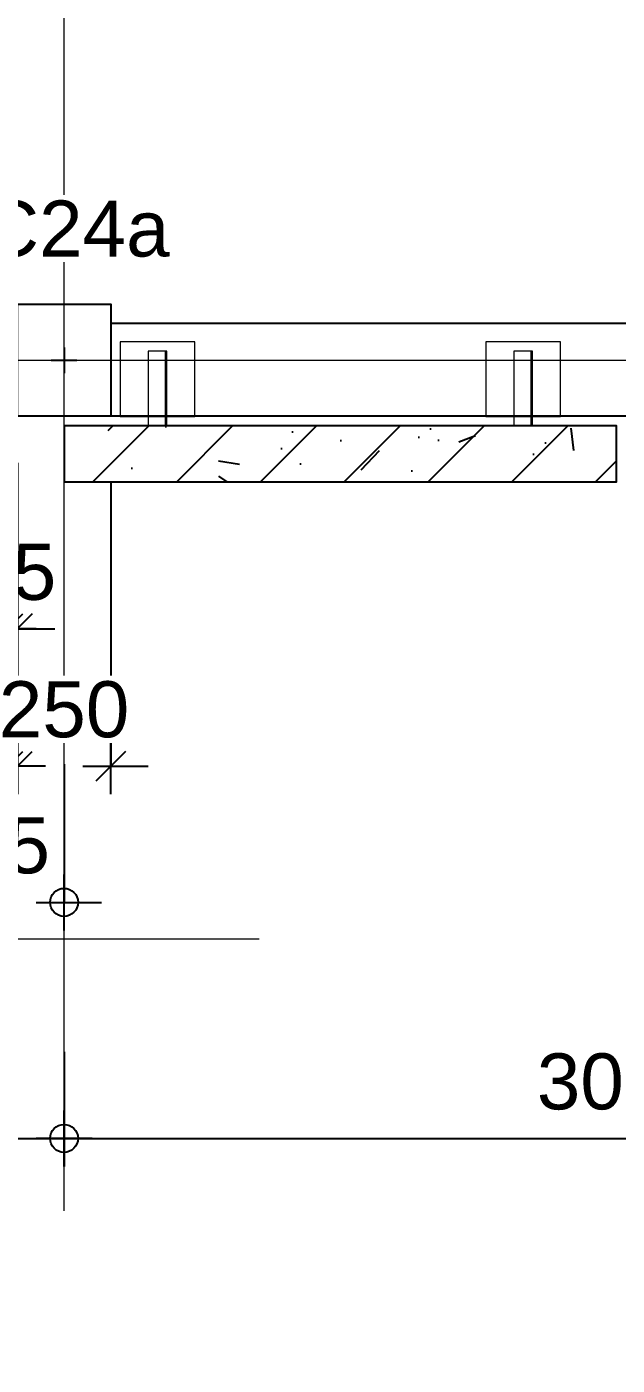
# Model space of a CAD drawing. Header units: millimetres. Extents: x 663313 to 1226001, y 1431724 to 1620898.
# Drawn here: x 663612.451 to 663614.033, y 1524765.093 to 1524768.677 of the extents above; entities that cross this region are included whole.
import ezdxf

# ---------------------------------------------------------------- set-up
doc = ezdxf.new("R2010")
doc.units = ezdxf.units.MM
for name, pattern in [('Grid Line', [22.225, 12.7, -3.175000000000001, 3.175000000000001, -3.175000000000001]), ('HIDDEN', [0.375, 0.25, -0.125]), ('XKITLINE00', [0]), ('XKITLINE02', [4, 2, -2])]:
    doc.linetypes.add(name, pattern=pattern)
doc.layers.get('Defpoints').update_dxf_attribs({"color": 140})
for name, color, linetype in [('000 - CONCRETE_COL_HATCH_', 251, 'Continuous'), ('000 - CONCRETE_PRECAST_CUT_COLOR_4', 4, 'Continuous'), ('000 - CONCRETE_PRECAST_MAIN_COLOR_1', 1, 'Continuous'), ('000 - CONCRETE_PRECAST_WIPEOUT_', 250, 'Continuous'), ('000 - D I M', 1, 'Continuous'), ('BR', 6, 'Continuous'), ('CVA044__', 2, 'Continuous'), ('DIM', 1, 'Continuous'), ('VPORT', 250, 'Continuous')]:
    doc.layers.add(name, color=color, linetype=linetype)
doc.layers.add('Part', color=2, linetype='Continuous', lineweight=0)
doc.layers.add('S-GRID', color=1, linetype='Continuous', lineweight=9)
doc.styles.add('Arial', font='arial.ttf')
doc.dimstyles.new('Dim-Cen', dxfattribs={"dimscale": 0.05, "dimtxt": 3, "dimasz": 1, "dimexe": 0, "dimexo": 1, "dimgap": 1.5, "dimtad": 1, "dimdec": 0, "dimlfac": 1000, "dimzin": 1, "dimdsep": 46, "dimtxsty": 'Arial', "dimblk": 'CEN1', "dimcen": 0.09, "dimclrd": 1, "dimclre": 49, "dimclrt": 3, "dimadec": 0, "dimazin": 0, "dimtfac": 1, "dimtdec": 0, "dimtix": 1, "dimtofl": 0, "dimtmove": 2, "dimatfit": 3, "dimfxl": 1, "dimtfill": 1, "dimtolj": 1, "dimtzin": 0, "dimarcsym": 1})
doc.dimstyles.new('Dim-End', dxfattribs={"dimscale": 0.05, "dimtxt": 3, "dimasz": 1, "dimexe": 0, "dimexo": 2.5, "dimgap": 1.5, "dimtad": 1, "dimdec": 0, "dimlfac": 1000, "dimzin": 1, "dimdsep": 46, "dimtxsty": 'Arial', "dimblk": 'END', "dimcen": 0.09, "dimclrd": 1, "dimclre": 49, "dimclrt": 3, "dimadec": 0, "dimazin": 0, "dimtfac": 1, "dimtdec": 0, "dimtix": 1, "dimtofl": 0, "dimtmove": 2, "dimatfit": 3, "dimfxl": 1, "dimtfill": 1, "dimtfillclr": 256, "dimtolj": 1, "dimtzin": 0, "dimarcsym": 0})
pattern_1 = [(235.2881179548327, (663627.3577656846, 1524790.545606299), (5.74185137044232, -3.97760830647635), [5.08, -1.905]), (325.2881179548327, (663627.3577656846, 1524790.545606299), (3.977608306476351, 5.74185137044232), [5.08, -1.905])]

# ---------------------------------------------------------------- blocks, each defined once
blk = doc.blocks.new('C24a')
at = {"layer": 'BR', "color": 1}
for p, q in [((0.03428972046822309, 2.619344741106033e-10), (-0.03428972070105374, 3.783497959375381e-10)), ((-4.656612873077393e-10, 0.03428972026449628), (0, -0.03428972032270394))]:
    blk.add_line(p, q, dxfattribs=at)
at = {"layer": 'BR', "color": 5, "ltscale": 5}
blk.add_lwpolyline([(0.1499999994412065, 0.1250000004947651), (0.150000000372529, -0.1249999993888196), (-0.150000000372529, -0.1250000009022187), (-0.150000000372529, 0.1249999996798579)], close=True, dxfattribs=at)
blk = doc.blocks.new('END')
at = {"color": 1}
for p, q in [((0, 1.5), (0, -1.5)), ((1.5, 0), (-1.5, 0))]:
    blk.add_line(p, q, dxfattribs=at)
at = {"color": 3}
blk.add_line((-0.7954951288348298, -0.7954951288348866), (0.7954951288348866, 0.7954951288348298), dxfattribs=at)
blk = doc.blocks.new('*D4318')
at = {"layer": '000 - D I M', "color": 49, "lineweight": -2, "transparency": 16777216}
for p, q in [((663609.7008143368, 1524767.074896763), (663609.7008143368, 1524766.697177853)), ((663612.400814337, 1524767.074896763), (663612.400814337, 1524766.697177853))]:
    blk.add_line(p, q, dxfattribs=at)
at = {"layer": '000 - D I M', "color": 1, "lineweight": -2, "transparency": 16777216}
blk.add_line((663609.7508143368, 1524766.697177853), (663612.3508143369, 1524766.697177853), dxfattribs=at)
at = {"layer": 'Defpoints', "color": 0, "transparency": 16777216}
for p in [(663609.7008143368, 1524767.199896763), (663612.400814337, 1524767.199896763), (663612.400814337, 1524766.697177853)]:
    blk.add_point(p, dxfattribs=at)
at = {"layer": '000 - D I M', "color": 1, "lineweight": -2, "transparency": 16777216, "xscale": 0.05, "yscale": 0.05, "zscale": 0.05, "rotation": 180}
blk.add_blockref('END', (663609.7008143368, 1524766.697177853), dxfattribs=at)
at = {"layer": '000 - D I M', "color": 1, "lineweight": -2, "transparency": 16777216, "xscale": 0.05, "yscale": 0.05, "zscale": 0.05}
blk.add_blockref('END', (663612.400814337, 1524766.697177853), dxfattribs=at)
at = {"layer": '000 - D I M', "color": 3, "transparency": 16777216, "insert": (663611.0508143369, 1524766.848763801), "char_height": 0.15, "attachment_point": 5, "style": 'Arial', "bg_fill": 3, "box_fill_scale": 1.1, "bg_fill_color": 256, "bg_fill_true_color": 13158600, "bg_fill_transparency": 0}
blk.add_mtext('\\A1;2700', dxfattribs=at)
blk = doc.blocks.new('*D4319')
at = {"layer": '000 - D I M', "color": 49, "lineweight": -2, "transparency": 16777216}
for p, q in [((663612.4258142352, 1524767.50958519), (663612.4258142352, 1524767.065239546)), ((663612.4008143377, 1524767.431608125), (663612.4008143377, 1524767.065239546))]:
    blk.add_line(p, q, dxfattribs=at)
at = {"layer": '000 - D I M', "color": 1, "lineweight": -2, "transparency": 16777216}
for p, q in [((663612.3508143376, 1524767.065239546), (663612.3008143377, 1524767.065239546)), ((663612.4758142353, 1524767.065239546), (663612.5258142352, 1524767.065239546))]:
    blk.add_line(p, q, dxfattribs=at)
at = {"layer": 'Defpoints', "color": 0, "transparency": 16777216}
for p in [(663612.4258142352, 1524767.63458519), (663612.4008143377, 1524767.556608125), (663612.4258142352, 1524767.065239546)]:
    blk.add_point(p, dxfattribs=at)
at = {"layer": '000 - D I M', "color": 1, "lineweight": -2, "transparency": 16777216, "xscale": 0.05, "yscale": 0.05, "zscale": 0.05}
blk.add_blockref('END', (663612.4008143377, 1524767.065239546), dxfattribs=at)
at = {"layer": '000 - D I M', "color": 1, "lineweight": -2, "transparency": 16777216, "xscale": 0.05, "yscale": 0.05, "zscale": 0.05, "rotation": 180}
blk.add_blockref('END', (663612.4258142352, 1524767.065239546), dxfattribs=at)
at = {"layer": '000 - D I M', "color": 3, "transparency": 16777216, "insert": (663612.4133142864, 1524767.216825495), "char_height": 0.15, "attachment_point": 5, "style": 'Arial', "bg_fill": 3, "box_fill_scale": 1.1, "bg_fill_color": 256, "bg_fill_true_color": 13158600, "bg_fill_transparency": 0}
blk.add_mtext('\\A1;25', dxfattribs=at)
blk = doc.blocks.new('*D4320')
at = {"layer": '000 - D I M', "color": 49, "lineweight": -2, "transparency": 16777216}
for p, q in [((663612.4258142352, 1524767.50958519), (663612.4258142352, 1524766.697177853)), ((663612.6758142357, 1524767.509579104), (663612.6758142357, 1524766.697177853))]:
    blk.add_line(p, q, dxfattribs=at)
at = {"layer": '000 - D I M', "color": 1, "lineweight": -2, "transparency": 16777216}
for p, q in [((663612.3758142352, 1524766.697177853), (663612.3258142353, 1524766.697177853)), ((663612.7258142357, 1524766.697177853), (663612.7758142357, 1524766.697177853))]:
    blk.add_line(p, q, dxfattribs=at)
at = {"layer": 'Defpoints', "color": 0, "transparency": 16777216}
for p in [(663612.4258142352, 1524767.63458519), (663612.6758142357, 1524767.634579104), (663612.6758142357, 1524766.697177853)]:
    blk.add_point(p, dxfattribs=at)
at = {"layer": '000 - D I M', "color": 1, "lineweight": -2, "transparency": 16777216, "xscale": 0.05, "yscale": 0.05, "zscale": 0.05}
blk.add_blockref('END', (663612.4258142352, 1524766.697177853), dxfattribs=at)
at = {"layer": '000 - D I M', "color": 1, "lineweight": -2, "transparency": 16777216, "xscale": 0.05, "yscale": 0.05, "zscale": 0.05, "rotation": 180}
blk.add_blockref('END', (663612.6758142357, 1524766.697177853), dxfattribs=at)
at = {"layer": '000 - D I M', "color": 3, "transparency": 16777216, "insert": (663612.5508142355, 1524766.848763801), "char_height": 0.15, "attachment_point": 5, "style": 'Arial', "bg_fill": 3, "box_fill_scale": 1.1, "bg_fill_color": 256, "bg_fill_true_color": 13158600, "bg_fill_transparency": 0}
blk.add_mtext('\\A1;250', dxfattribs=at)
blk = doc.blocks.new('CEN1')
at = {"color": 1}
for p, q in [((0, 1.5), (0, -1.5)), ((1.5, 0), (-1.5, 0))]:
    blk.add_line(p, q, dxfattribs=at)
at = {"color": 3}
blk.add_circle((0, 0), 0.75, dxfattribs=at)
blk = doc.blocks.new('*D4326')
at = {"layer": '000 - D I M', "color": 49, "lineweight": -2, "transparency": 16777216}
for p, q in [((663612.1258142369, 1524767.096153366), (663612.1258142369, 1524766.332822276)), ((663612.5508032274, 1524766.702626352), (663612.5508032274, 1524766.332822276))]:
    blk.add_line(p, q, dxfattribs=at)
at = {"layer": '000 - D I M', "color": 1, "lineweight": -2, "transparency": 16777216}
for p, q in [((663612.0758142369, 1524766.332822276), (663612.025814237, 1524766.332822276)), ((663612.6008032274, 1524766.332822276), (663612.6508032273, 1524766.332822276))]:
    blk.add_line(p, q, dxfattribs=at)
at = {"layer": 'Defpoints', "color": 0, "transparency": 16777216}
for p in [(663612.1258142369, 1524767.146153366), (663612.5508032274, 1524766.752626352), (663612.5508032274, 1524766.332822276)]:
    blk.add_point(p, dxfattribs=at)
at = {"layer": '000 - D I M', "color": 1, "lineweight": -2, "transparency": 16777216, "xscale": 0.05, "yscale": 0.05, "zscale": 0.05}
blk.add_blockref('CEN1', (663612.1258142369, 1524766.332822276), dxfattribs=at)
at = {"layer": '000 - D I M', "color": 1, "lineweight": -2, "transparency": 16777216, "xscale": 0.05, "yscale": 0.05, "zscale": 0.05, "rotation": 180}
blk.add_blockref('CEN1', (663612.5508032274, 1524766.332822276), dxfattribs=at)
at = {"layer": '000 - D I M', "color": 3, "transparency": 16777216, "insert": (663612.3383087321, 1524766.484408224), "char_height": 0.15, "attachment_point": 5, "style": 'Arial', "bg_fill": 3, "box_fill_scale": 1.1, "bg_fill_color": 256, "bg_fill_true_color": 13158600, "bg_fill_transparency": 0}
blk.add_mtext('\\A1;425', dxfattribs=at)
blk = doc.blocks.new('*D4330')
at = {"layer": '000 - D I M', "color": 49, "lineweight": -2, "transparency": 16777216}
for p, q in [((663609.5507744546, 1524765.950608637), (663609.5507744546, 1524765.700711334)), ((663612.550774025, 1524765.932907659), (663612.550774025, 1524765.700711334))]:
    blk.add_line(p, q, dxfattribs=at)
at = {"layer": '000 - D I M', "color": 1, "lineweight": -2, "transparency": 16777216}
blk.add_line((663609.6007744547, 1524765.700711334), (663612.500774025, 1524765.700711334), dxfattribs=at)
at = {"layer": 'Defpoints', "color": 0, "transparency": 16777216}
for p in [(663609.5507744546, 1524766.000608637), (663612.550774025, 1524765.982907659), (663612.550774025, 1524765.700711334)]:
    blk.add_point(p, dxfattribs=at)
at = {"layer": '000 - D I M', "color": 1, "lineweight": -2, "transparency": 16777216, "xscale": 0.05, "yscale": 0.05, "zscale": 0.05, "rotation": 180}
blk.add_blockref('CEN1', (663609.5507744546, 1524765.700711334), dxfattribs=at)
at = {"layer": '000 - D I M', "color": 1, "lineweight": -2, "transparency": 16777216, "xscale": 0.05, "yscale": 0.05, "zscale": 0.05}
blk.add_blockref('CEN1', (663612.550774025, 1524765.700711334), dxfattribs=at)
at = {"layer": '000 - D I M', "color": 3, "transparency": 16777216, "insert": (663611.0507742398, 1524765.852348442), "char_height": 0.15, "attachment_point": 5, "style": 'Arial', "bg_fill": 3, "box_fill_scale": 1.1, "bg_fill_color": 256, "bg_fill_true_color": 13158600, "bg_fill_transparency": 0}
blk.add_mtext('\\A1;3000', dxfattribs=at)
blk = doc.blocks.new('*D4331')
at = {"layer": '000 - D I M', "color": 49, "lineweight": -2, "transparency": 16777216}
for p, q in [((663615.5507757491, 1524766.003714426), (663615.5507757491, 1524765.700711334)), ((663612.550774025, 1524765.932907659), (663612.550774025, 1524765.700711334))]:
    blk.add_line(p, q, dxfattribs=at)
at = {"layer": '000 - D I M', "color": 1, "lineweight": -2, "transparency": 16777216}
blk.add_line((663612.6007740251, 1524765.700711334), (663615.5007757491, 1524765.700711334), dxfattribs=at)
at = {"layer": 'Defpoints', "color": 0, "transparency": 16777216}
for p in [(663615.5507757491, 1524766.053714426), (663612.550774025, 1524765.982907659), (663615.5507757491, 1524765.700711334)]:
    blk.add_point(p, dxfattribs=at)
at = {"layer": '000 - D I M', "color": 1, "lineweight": -2, "transparency": 16777216, "xscale": 0.05, "yscale": 0.05, "zscale": 0.05, "rotation": 180}
blk.add_blockref('CEN1', (663612.550774025, 1524765.700711334), dxfattribs=at)
at = {"layer": '000 - D I M', "color": 1, "lineweight": -2, "transparency": 16777216, "xscale": 0.05, "yscale": 0.05, "zscale": 0.05}
blk.add_blockref('CEN1', (663615.5507757491, 1524765.700711334), dxfattribs=at)
at = {"layer": '000 - D I M', "color": 3, "transparency": 16777216, "insert": (663614.0507748871, 1524765.852348442), "char_height": 0.15, "attachment_point": 5, "style": 'Arial', "bg_fill": 3, "box_fill_scale": 1.1, "bg_fill_color": 256, "bg_fill_true_color": 13158600, "bg_fill_transparency": 0}
blk.add_mtext('\\A1;3000', dxfattribs=at)
blk = doc.blocks.new('*U5723')
blk.add_wipeout([(0, -4.547473508864641e-13), (1480.000050039962, -4.547473508864641e-13), (1480.000050039962, 150.00000013969793), (0, 150.00000013969793)]).dxf.layer = '000 - CONCRETE_PRECAST_WIPEOUT_'
at = {"layer": '000 - CONCRETE_COL_HATCH_'}
h = blk.add_hatch(dxfattribs=at)
h.set_pattern_fill('ANSI31', color=256, angle=-2.197154778051754e-15)
h.set_pattern_definition([(45, (1531882.293100367, 694828.0416850131), (-112.2532015133644, 112.2532015133644), [])])
h.paths.add_polyline_path([(0, 0), (1480.000050039962, 0), (1480.000050039962, 150.0000001396842), (0, 150.0000001396842)])
h = blk.add_hatch(dxfattribs=at)
h.set_pattern_fill('AR-CONC', color=256, scale=0.05, angle=-2.197154778051754e-15)
h.set_pattern_definition([(49.99999999999999, (1531882.293100367, 695178.0416848734), (455.46167249001, -39.84771384725773), [47.62500000000001, -523.8750000000001]), (355, (1531882.293100367, 695178.0416848734), (-88.10855356242332, 477.6421130975879), [38.10000000000001, -419.1014604250001]), (100.4514447, (1531920.248117866, 695174.7210511233), (367.3531177258832, 437.7943797804878), [40.47502200000001, -445.2256115000001]), (46.18420000000002, (1531882.293100367, 695305.0416848734), (677.6976022303248, -105.1058198318179), [71.43749999999999, -785.8124999999999]), (96.63555760999996, (1531938.767850367, 695296.2829348735), (593.5103351287576, 618.5653114943038), [60.71255785000001, -667.8390204000001]), (351.1841511700001, (1531882.293100367, 695305.0416848734), (593.5103351624426, 618.5653114638317), [57.149917675, -628.6493298]), (21, (1531945.793100367, 695273.2916848734), (379.0359781728312, -255.662995467719), [47.62500000000001, -523.875]), (326.0000000000001, (1531945.793100367, 695273.2916848734), (154.5050708691177, 460.4699153057982), [38.1, -419.1]), (71.45144499999999, (1531977.379431867, 695251.9864351234), (533.5410481967904, 204.8069222147631), [40.475022, -445.224844]), (37.50000000000001, (1531882.293100367, 695178.0416848734), (7.721508126479551, 211.3875971828828), [0, -414.02, 0, -425.45, 0, -420.6875]), (7.499999999999998, (1531882.293100367, 695178.0416848734), (167.0491562757644, 250.4514370452988), [0, -242.57, 0, -404.495, 0, -160.3375]), (327.5, (1531740.688100367, 695178.0416848734), (338.9764879171785, -14.32185998168362), [0, -158.75, 0, -495.3000000000001, 0, -657.2250000000001]), (317.5, (1531677.188100367, 695178.0416848734), (370.3229534650451, 63.56622758333257), [0, -206.375, 0, -328.93, 0, -466.725])])
h.paths.add_polyline_path([(0, 0), (1480.000050039962, 0), (1480.000050039962, 150.0000001396842), (0, 150.0000001396842)])
at = {"layer": '000 - CONCRETE_PRECAST_MAIN_COLOR_1', "color": 0}
blk.add_lwpolyline([(0, 0), (1480.000050039962, 0), (1480.000050039962, 150.0000001396842), (0, 150.0000001396842)], close=True, dxfattribs=at)
blk = doc.blocks.new('44')
at = {"layer": 'Part', "color": 21, "linetype": 'XKITLINE02', "lineweight": 0}
for p, q in [((19.98889996157936, 37.02062612678856), (19.78890001145169, 37.02062612678856)), ((19.98889996157936, 36.04062602680642), (19.78890001145169, 36.04062602680642))]:
    blk.add_line(p, q, dxfattribs=at)
at = {"layer": 'Part', "color": 21, "linetype": 'XKITLINE00', "lineweight": 0}
blk.add_lwpolyline([(19.78890016139462, 37.2906219267752), (19.78890016139462, 35.81062187673524), (19.63890016125492, 35.81062187673524), (19.63890016125492, 37.2906219267752)], close=True, dxfattribs=at)
at = {"layer": 'Part', "color": 21, "linetype": 'HIDDEN', "lineweight": 0, "ltscale": 8}
for points in [[(19.78890001145169, 37.1406219266355), (19.77890011155955, 37.1406219266355), (19.77890011155955, 36.94062197674066), (19.78890001145169, 36.94062197674066)], [(19.78890001145169, 36.16062182665337), (19.77890011155955, 36.16062182665337), (19.77890011155955, 35.96062187675852), (19.78890001145169, 35.96062187675852)]]:
    blk.add_lwpolyline(points, dxfattribs=at)
for points in [[(19.81389991147421, 36.94062197674066), (20.01390001131199, 36.94062197674066), (20.01390001131199, 37.1406219266355), (19.81389991147421, 37.1406219266355)], [(19.81389991147421, 35.96062187675852), (20.01390001131199, 35.96062187675852), (20.01390001131199, 36.16062182665337), (19.81389991147421, 36.16062182665337)]]:
    blk.add_lwpolyline(points, close=True, dxfattribs=at)
at = {"layer": 'Part', "color": 21, "linetype": 'XKITLINE02', "lineweight": 0}
for points in [[(19.78890001145169, 37.01562617672607), (19.98889996157936, 37.01562617672607), (19.98889996157936, 37.06562612671405), (19.78890001145169, 37.06562612671405)], [(19.78890001145169, 36.03562607674394), (19.98889996157936, 36.03562607674394), (19.98889996157936, 36.08562602673192), (19.78890001145169, 36.08562602673192)]]:
    blk.add_lwpolyline(points, dxfattribs=at)
at = {"layer": '000 - CONCRETE_PRECAST_CUT_COLOR_4', "xscale": 0.0009999999999999994, "yscale": 0.0009999999999999994, "zscale": 0.0009999999999999994, "rotation": 270}
blk.add_blockref('*U5723', (19.63890016125492, 37.2906219267752), dxfattribs=at)

msp = doc.modelspace()

# ---------------------------------------------------------------- hatches: boundary and pattern name
at = {"layer": 'VPORT'}
h = msp.add_hatch(dxfattribs=at)
h.set_pattern_fill('ANGLE', color=6)
h.set_pattern_definition(pattern_1)
h.paths.add_polyline_path([(663617.8536538669, 1524792.069126694), (663619.0866936751, 1524791.214952922), (663617.3783461329, 1524788.748873306), (663616.1453063247, 1524789.603047077)])
edge = h.paths.add_edge_path(flags=16)
edge.add_line((663617.5126265858, 1524790.480610712), (663617.7193734141, 1524790.337389288))
edge = h.paths.add_edge_path(flags=16)
edge.add_line((663617.5443892876, 1524790.305626586), (663617.6876107123, 1524790.512373414))
h.paths.add_polyline_path([(663612.4436538663, 1524784.259126694), (663613.6766936745, 1524783.404952923), (663611.9683461323, 1524780.938873307), (663610.7353063241, 1524781.793047078)])
edge = h.paths.add_edge_path(flags=16)
edge.add_line((663612.1026265852, 1524782.670610713), (663612.3093734134, 1524782.527389288))
edge = h.paths.add_edge_path(flags=16)
edge.add_line((663612.134389287, 1524782.495626586), (663612.2776107116, 1524782.702373415))
h.paths.add_polyline_path([(663604.7566538671, 1524773.162126694), (663605.9896936753, 1524772.307952923), (663604.2813461331, 1524769.841873307), (663603.0483063249, 1524770.696047078)])
edge = h.paths.add_edge_path(flags=16)
edge.add_line((663604.415626586, 1524771.573610713), (663604.6223734142, 1524771.430389288))
edge = h.paths.add_edge_path(flags=16)
edge.add_line((663604.4473892878, 1524771.398626586), (663604.5906107124, 1524771.605373415))
h.paths.add_polyline_path([(663599.8026538664, 1524766.010126694), (663601.0356936746, 1524765.155952923), (663599.3273461324, 1524762.689873306), (663598.0943063241, 1524763.544047077)])
edge = h.paths.add_edge_path(flags=16)
edge.add_line((663599.4616265852, 1524764.421610712), (663599.6683734135, 1524764.278389288))
edge = h.paths.add_edge_path(flags=16)
edge.add_line((663599.493389287, 1524764.246626586), (663599.6366107117, 1524764.453373414))
h.paths.add_polyline_path([(663592.6836539101, 1524755.735126756), (663593.9166937183, 1524754.880952985), (663592.2083461761, 1524752.414873369), (663590.9753063679, 1524753.26904714)])
edge = h.paths.add_edge_path(flags=16)
edge.add_line((663592.3426266289, 1524754.146610775), (663592.5493734572, 1524754.00338935))
edge = h.paths.add_edge_path(flags=16)
edge.add_line((663592.3743893307, 1524753.971626648), (663592.5176107554, 1524754.178373477))
h.paths.add_polyline_path([(663585.2816538817, 1524745.049126715), (663586.5146936899, 1524744.194952944), (663584.8063461477, 1524741.728873328), (663583.5733063394, 1524742.583047099)])
edge = h.paths.add_edge_path(flags=16)
edge.add_line((663584.9406266005, 1524743.460610734), (663585.1473734288, 1524743.317389309))
edge = h.paths.add_edge_path(flags=16)
edge.add_line((663584.9723893023, 1524743.285626607), (663585.115610727, 1524743.492373436))
h.paths.add_polyline_path([(663578.789653867, 1524735.678126694), (663580.0226936752, 1524734.823952923), (663578.314346133, 1524732.357873306), (663577.0813063248, 1524733.212047077)])
edge = h.paths.add_edge_path(flags=16)
edge.add_line((663578.4486265859, 1524734.089610712), (663578.6553734142, 1524733.946389288))
edge = h.paths.add_edge_path(flags=16)
edge.add_line((663578.4803892877, 1524733.914626586), (663578.6236107124, 1524734.121373414))
h.paths.add_polyline_path([(663572.2976538817, 1524726.307126715), (663573.53069369, 1524725.452952944), (663571.8223461477, 1524722.986873328), (663570.5893063395, 1524723.841047099)])
edge = h.paths.add_edge_path(flags=16)
edge.add_line((663571.9566266006, 1524724.718610734), (663572.1633734289, 1524724.575389309))
edge = h.paths.add_edge_path(flags=16)
edge.add_line((663571.9883893024, 1524724.543626607), (663572.131610727, 1524724.750373435))
h.paths.add_polyline_path([(663565.805653867, 1524716.935126694), (663567.0386936752, 1524716.080952923), (663565.330346133, 1524713.614873306), (663564.0973063248, 1524714.469047077)])
edge = h.paths.add_edge_path(flags=16)
edge.add_line((663565.4646265858, 1524715.346610712), (663565.6713734141, 1524715.203389288))
edge = h.paths.add_edge_path(flags=16)
edge.add_line((663565.4963892876, 1524715.171626586), (663565.6396107123, 1524715.378373414))
h.paths.add_polyline_path([(663559.3146538818, 1524707.564126715), (663560.54769369, 1524706.709952944), (663558.8393461478, 1524704.243873328), (663557.6063063396, 1524705.098047099)])
edge = h.paths.add_edge_path(flags=16)
edge.add_line((663558.9736266007, 1524705.975610734), (663559.180373429, 1524705.832389309))
edge = h.paths.add_edge_path(flags=16)
edge.add_line((663559.0053893025, 1524705.800626607), (663559.1486107272, 1524706.007373436))
h.paths.add_polyline_path([(663552.8226538668, 1524698.193126694), (663554.0556936751, 1524697.338952923), (663552.3473461329, 1524694.872873306), (663551.1143063246, 1524695.727047077)])
edge = h.paths.add_edge_path(flags=16)
edge.add_line((663552.4816265857, 1524696.604610712), (663552.688373414, 1524696.461389288))
edge = h.paths.add_edge_path(flags=16)
edge.add_line((663552.5133892875, 1524696.429626586), (663552.6566107122, 1524696.636373414))
h.paths.add_polyline_path([(663546.3306538819, 1524688.822126715), (663547.5636936901, 1524687.967952944), (663545.8553461479, 1524685.501873327), (663544.6223063397, 1524686.356047099)])
edge = h.paths.add_edge_path(flags=16)
edge.add_line((663545.9896266008, 1524687.233610733), (663546.196373429, 1524687.090389309))
edge = h.paths.add_edge_path(flags=16)
edge.add_line((663546.0213893026, 1524687.058626607), (663546.1646107272, 1524687.265373435))
h.paths.add_polyline_path([(663539.838653882, 1524679.451126715), (663541.0716936903, 1524678.596952944), (663539.363346148, 1524676.130873328), (663538.1303063398, 1524676.985047099)])
edge = h.paths.add_edge_path(flags=16)
edge.add_line((663539.4976266009, 1524677.862610734), (663539.7043734292, 1524677.719389309))
edge = h.paths.add_edge_path(flags=16)
edge.add_line((663539.5293893027, 1524677.687626607), (663539.6726107274, 1524677.894373436))
h.paths.add_polyline_path([(663533.3476538667, 1524670.080126694), (663534.580693675, 1524669.225952923), (663532.8723461328, 1524666.759873306), (663531.6393063245, 1524667.614047077)])
edge = h.paths.add_edge_path(flags=16)
edge.add_line((663533.0066265856, 1524668.491610712), (663533.2133734139, 1524668.348389288))
edge = h.paths.add_edge_path(flags=16)
edge.add_line((663533.0383892874, 1524668.316626586), (663533.1816107121, 1524668.523373414))
h.paths.add_polyline_path([(663526.8556538667, 1524660.709126694), (663528.0886936749, 1524659.854952923), (663526.3803461327, 1524657.388873307), (663525.1473063244, 1524658.243047078)])
edge = h.paths.add_edge_path(flags=16)
edge.add_line((663526.5146265855, 1524659.120610713), (663526.7213734138, 1524658.977389288))
edge = h.paths.add_edge_path(flags=16)
edge.add_line((663526.5463892873, 1524658.945626586), (663526.689610712, 1524659.152373415))
h.paths.add_polyline_path([(663520.3636538673, 1524651.338126694), (663521.5966936755, 1524650.483952923), (663519.8883461333, 1524648.017873307), (663518.6553063251, 1524648.872047078)])
edge = h.paths.add_edge_path(flags=16)
edge.add_line((663520.0226265861, 1524649.749610713), (663520.2293734144, 1524649.606389288))
edge = h.paths.add_edge_path(flags=16)
edge.add_line((663520.054389288, 1524649.574626586), (663520.1976107126, 1524649.781373414))
h.paths.add_polyline_path([(663513.8716538661, 1524641.967126694), (663515.1046936744, 1524641.112952923), (663513.3963461322, 1524638.646873306), (663512.1633063239, 1524639.501047077)])
edge = h.paths.add_edge_path(flags=16)
edge.add_line((663513.530626585, 1524640.378610712), (663513.7373734133, 1524640.235389288))
edge = h.paths.add_edge_path(flags=16)
edge.add_line((663513.5623892868, 1524640.203626586), (663513.7056107115, 1524640.410373414))
h.paths.add_polyline_path([(663507.3806538668, 1524632.596126694), (663508.613693675, 1524631.741952923), (663506.9053461328, 1524629.275873306), (663505.6723063246, 1524630.130047078)])
edge = h.paths.add_edge_path(flags=16)
edge.add_line((663507.0396265857, 1524631.007610712), (663507.246373414, 1524630.864389288))
edge = h.paths.add_edge_path(flags=16)
edge.add_line((663507.0713892875, 1524630.832626586), (663507.2146107121, 1524631.039373414))
h.paths.add_polyline_path([(663500.888653867, 1524623.225126694), (663502.1216936752, 1524622.370952923), (663500.413346133, 1524619.904873306), (663499.1803063247, 1524620.759047078)])
edge = h.paths.add_edge_path(flags=16)
edge.add_line((663500.5476265858, 1524621.636610712), (663500.7543734141, 1524621.493389288))
edge = h.paths.add_edge_path(flags=16)
edge.add_line((663500.5793892876, 1524621.461626586), (663500.7226107123, 1524621.668373414))
h.paths.add_polyline_path([(663494.3966538669, 1524613.853126694), (663495.6296936751, 1524612.998952923), (663493.9213461329, 1524610.532873306), (663492.6883063246, 1524611.387047078)])
edge = h.paths.add_edge_path(flags=16)
edge.add_line((663494.0556265857, 1524612.264610712), (663494.262373414, 1524612.121389288))
edge = h.paths.add_edge_path(flags=16)
edge.add_line((663494.0873892875, 1524612.089626586), (663494.2306107122, 1524612.296373414))
h.paths.add_polyline_path([(663487.278653867, 1524603.578126694), (663488.5116936752, 1524602.723952923), (663486.803346133, 1524600.257873306), (663485.5703063247, 1524601.112047077)])
edge = h.paths.add_edge_path(flags=16)
edge.add_line((663486.9376265858, 1524601.989610712), (663487.1443734141, 1524601.846389288))
edge = h.paths.add_edge_path(flags=16)
edge.add_line((663486.9693892876, 1524601.814626586), (663487.1126107123, 1524602.021373414))
h.paths.add_polyline_path([(663481.4136538671, 1524595.111126694), (663482.6466936753, 1524594.256952923), (663480.9383461331, 1524591.790873306), (663479.7053063249, 1524592.645047077)])
edge = h.paths.add_edge_path(flags=16)
edge.add_line((663481.072626586, 1524593.522610712), (663481.2793734142, 1524593.379389288))
edge = h.paths.add_edge_path(flags=16)
edge.add_line((663481.1043892878, 1524593.347626586), (663481.2476107124, 1524593.554373414))
h = msp.add_hatch(dxfattribs=at)
h.set_pattern_fill('ANGLE', color=6)
h.set_pattern_definition(pattern_1)
h.paths.add_polyline_path([(663617.8536538669, 1524792.069126694), (663619.0866936751, 1524791.214952922), (663617.3783461329, 1524788.748873306), (663616.1453063247, 1524789.603047077)])
edge = h.paths.add_edge_path(flags=16)
edge.add_line((663617.5126265858, 1524790.480610712), (663617.7193734141, 1524790.337389288))
edge = h.paths.add_edge_path(flags=16)
edge.add_line((663617.5443892876, 1524790.305626586), (663617.6876107123, 1524790.512373414))
h.paths.add_polyline_path([(663612.4436538663, 1524784.259126694), (663613.6766936745, 1524783.404952923), (663611.9683461323, 1524780.938873307), (663610.7353063241, 1524781.793047078)])
edge = h.paths.add_edge_path(flags=16)
edge.add_line((663612.1026265852, 1524782.670610713), (663612.3093734134, 1524782.527389288))
edge = h.paths.add_edge_path(flags=16)
edge.add_line((663612.134389287, 1524782.495626586), (663612.2776107116, 1524782.702373415))
h.paths.add_polyline_path([(663604.7566538671, 1524773.162126694), (663605.9896936753, 1524772.307952923), (663604.2813461331, 1524769.841873307), (663603.0483063249, 1524770.696047078)])
edge = h.paths.add_edge_path(flags=16)
edge.add_line((663604.415626586, 1524771.573610713), (663604.6223734142, 1524771.430389288))
edge = h.paths.add_edge_path(flags=16)
edge.add_line((663604.4473892878, 1524771.398626586), (663604.5906107124, 1524771.605373415))
h.paths.add_polyline_path([(663599.8026538664, 1524766.010126694), (663601.0356936746, 1524765.155952923), (663599.3273461324, 1524762.689873306), (663598.0943063241, 1524763.544047077)])
edge = h.paths.add_edge_path(flags=16)
edge.add_line((663599.4616265852, 1524764.421610712), (663599.6683734135, 1524764.278389288))
edge = h.paths.add_edge_path(flags=16)
edge.add_line((663599.493389287, 1524764.246626586), (663599.6366107117, 1524764.453373414))

# ---------------------------------------------------------------- linework, layer by layer
at = {"layer": 'DIM', "color": 2}
msp.add_line((663615.425814234, 1524767.634512155), (663612.6758142357, 1524767.634579104), dxfattribs=at)
msp.add_lwpolyline([(663612.675820305, 1524767.883931402), (663615.4258203013, 1524767.883799136)], dxfattribs=at)
at = {"layer": 'S-GRID', "color": 251, "linetype": 'Grid Line', "ltscale": 0.6}
for p, q in [((663612.550762427, 1524765.506514294), (663612.5511660886, 1524782.087422801)), ((663602.7066323988, 1524767.784821803), (663616.3296310618, 1524767.784490152))]:
    msp.add_line(p, q, dxfattribs=at)
at = {"layer": 'S-GRID', "linetype": 'Grid Line'}
msp.add_lwpolyline([(663635.2981749604, 1524766.234102207), (663600.751790838, 1524766.234102207)], dxfattribs=at)

# ---------------------------------------------------------------- block references
at = {"color": 2, "rotation": 89.99860513390374}
msp.add_blockref('C24a', (663612.5508178866, 1524767.784582147), dxfattribs=at)

# ---------------------------------------------------------------- next in the draw order: texts
at = {"layer": 'CVA044__', "color": 3, "insert": (663612.5830572958, 1524768.136113495), "char_height": 0.1499999999998654, "attachment_point": 5, "style": 'Arial', "bg_fill": 3, "box_fill_scale": 1.1, "bg_fill_color": 256, "bg_fill_true_color": 13158600, "bg_fill_transparency": 0}
msp.add_mtext('\\A1;C24a', dxfattribs=at)

# ---------------------------------------------------------------- next in the draw order: dimensions: what is measured, and where the dimension line sits
at = {"layer": '000 - D I M'}
for base, p1, p2, dimstyle, picture, middle in [((663612.400814337, 1524766.697177853), (663609.7008143368, 1524767.199896763), (663612.400814337, 1524767.199896763), 'Dim-End', '*D4318', (663611.0508143369, 1524766.848763801)), ((663612.550774025, 1524765.700711334), (663609.5507744546, 1524766.000608637), (663612.550774025, 1524765.982907659), 'Dim-Cen', '*D4330', (663611.0507742398, 1524765.852348442))]:
    dim = msp.add_linear_dim(base=base, p1=p1, p2=p2, dimstyle=dimstyle, dxfattribs=at)
    dim.commit()
    dim.dimension.update_dxf_attribs({"geometry": picture, "text_midpoint": middle})

# ---------------------------------------------------------------- next in the draw order: dimensions: what is measured, and where the dimension line sits
for base, p1, p2, dimstyle, picture, middle in [((663612.4258142352, 1524767.065239546), (663612.4008143377, 1524767.556608125), (663612.4258142352, 1524767.63458519), 'Dim-End', '*D4319', (663612.4133142864, 1524767.216825495)), ((663615.5507757491, 1524765.700711334), (663612.550774025, 1524765.982907659), (663615.5507757491, 1524766.053714426), 'Dim-Cen', '*D4331', (663614.0507748871, 1524765.852348442))]:
    dim = msp.add_linear_dim(base=base, p1=p1, p2=p2, dimstyle=dimstyle, dxfattribs=at)
    dim.commit()
    dim.dimension.update_dxf_attribs({"geometry": picture, "text_midpoint": middle})

# ---------------------------------------------------------------- next in the draw order: dimensions: what is measured, and where the dimension line sits
dim = msp.add_linear_dim(base=(663612.6758142357, 1524766.697177853), p1=(663612.4258142352, 1524767.63458519), p2=(663612.6758142357, 1524767.634579104), dimstyle='Dim-End', dxfattribs=at)
dim.commit()
dim.dimension.update_dxf_attribs({"geometry": '*D4320', "text_midpoint": (663612.5508142355, 1524766.848763801)})

# ---------------------------------------------------------------- next in the draw order: block references
at = {"rotation": 90}
msp.add_blockref('44', (663649.8419824872, 1524747.820202048), dxfattribs=at)

# ---------------------------------------------------------------- next in the draw order: dimensions: what is measured, and where the dimension line sits
at = {"layer": '000 - D I M'}
dim = msp.add_linear_dim(base=(663612.5508032274, 1524766.332822276), p1=(663612.1258142369, 1524767.146153366), p2=(663612.5508032274, 1524766.752626352), dimstyle='Dim-Cen', dxfattribs=at)
dim.commit()
dim.dimension.update_dxf_attribs({"geometry": '*D4326', "text_midpoint": (663612.3383087321, 1524766.484408224)})

doc.saveas('drawing.dxf')
